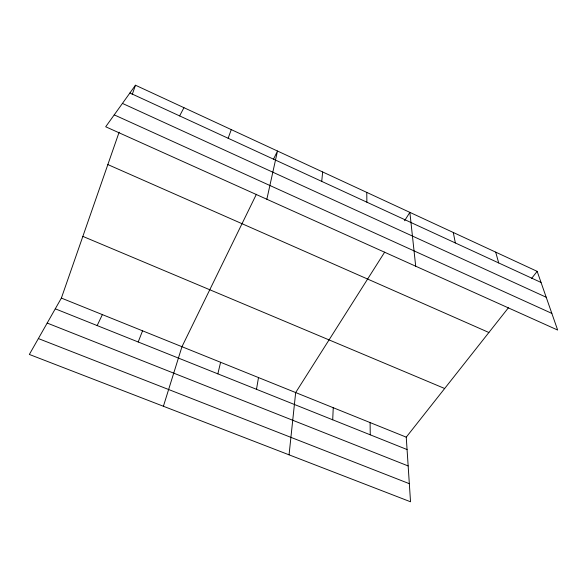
<?xml version="1.0" encoding="UTF-8"?>
<svg xmlns="http://www.w3.org/2000/svg" width="587" height="587" viewBox="0 0 587 587"><rect width="100%" height="100%" fill="white"/><g stroke="black" fill="none" stroke-linecap="round" stroke-linejoin="round"><path stroke-width="0.88" d="M332.704 419.8L333.247 407.716M321.727 181.39L322.652 171.954M289.053 454.83L295.672 392.564L384.683 252.124M256.497 389.313L258.493 377.573M266.843 199.25L277.497 151.028L273.52 159.18M217.843 373.853L220.602 362.289M163.406 406.263L181.963 346.704L256.402 194.253M508.408 307.779L406.248 437.154L410.533 501.782L29.35 354.445L61.378 298.079L119.132 132.17M132.2 94.61L135.472 85.218L537.171 271.355L557.65 330.048L105.697 126.77L135.472 85.218M228.145 138.261L231.278 129.617M138.194 341.986L142.56 330.819M97.156 325.572L102.373 314.61M179.629 115.903L183.951 107.685M404.553 220.771L409.873 212.369L415.699 266.204M531.521 278.509L537.171 271.355M38.375 338.56L409.33 483.681M47.18 323.063L408.156 465.946M55.281 308.813L407.07 449.547M61.378 298.079L406.248 437.154M82.855 236.385L444.66 388.506M107.854 164.573L488.89 332.499M114.223 114.869L551.839 313.392M122.434 103.407L546.203 297.242M129.903 92.988L541.038 282.45M495.707 252.146L498.693 262.939M453.289 232.489L455.351 242.967M370.096 422.574L370.25 434.82M366.765 192.389L366.875 202.192"/></g></svg>
